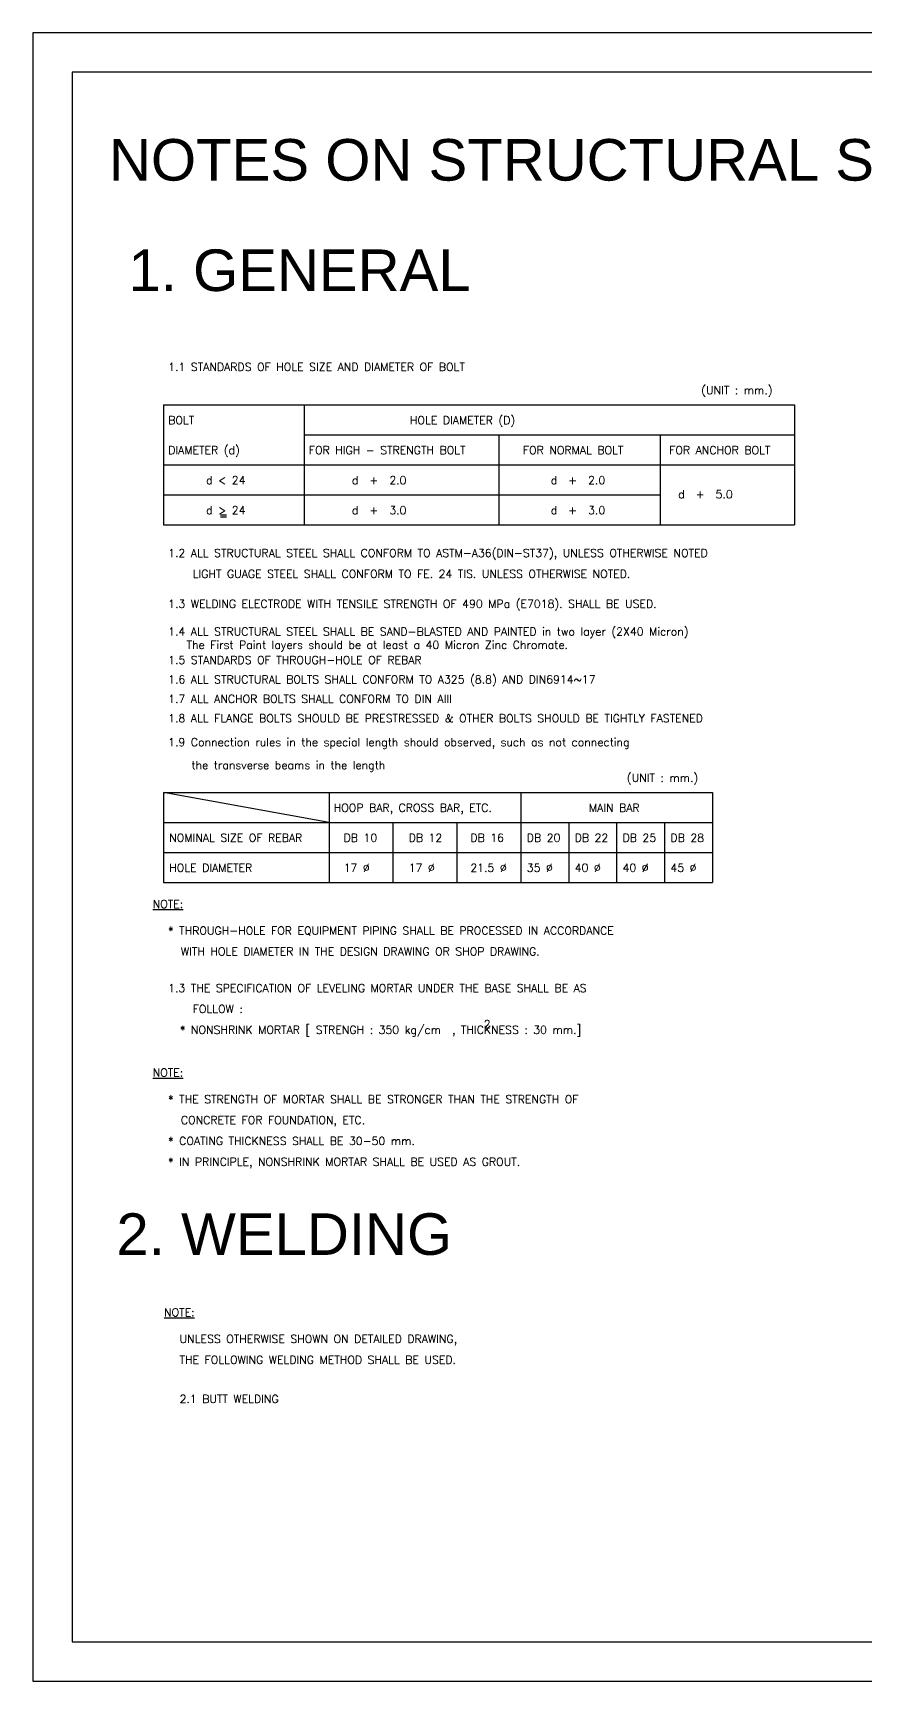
# Model space of a CAD drawing. Header units: inches. Extents: x 1387 to 2676, y -3005 to -2136.
# Drawn here: x 2591.9 to 2621.9, y -2195.9 to -2136.4 of the extents above; entities that cross this region are included whole.
import ezdxf
from ezdxf.enums import TextEntityAlignment as Align

# ---------------------------------------------------------------- set-up
doc = ezdxf.new("R2010")
doc.units = ezdxf.units.IN
doc.header["$MEASUREMENT"] = 0
for name, color, linetype in [('02', 4, 'Continuous'), ('1', 1, 'Continuous'), ('DIM', 8, 'Continuous'), ('E10', 3, 'Continuous'), ('lateral brace', 5, 'Continuous'), ('Layer4', 118, 'Continuous')]:
    doc.layers.add(name, color=color, linetype=linetype)
doc.styles.add('ARIAL', font='arial.ttf')
doc.styles.add('E100', font='SIMPLEX.shx', dxfattribs={"width": 0.7})

msp = doc.modelspace()

# ---------------------------------------------------------------- linework, layer by layer
at = {"color": 2}
for p, q in [((2596.62765, -2149.832104), (2596.62765, -2154.162769)), ((2596.62765, -2149.832104), (2619.384107, -2149.832104)), ((2601.700042, -2149.832104), (2601.700042, -2151.997436)), ((2619.384107, -2149.832104), (2619.384107, -2154.162769)), ((2601.700042, -2150.91477), (2619.384107, -2150.91477)), ((2608.718205, -2150.91477), (2608.718205, -2151.997436)), ((2614.533719, -2150.91477), (2614.533719, -2151.997436)), ((2596.62765, -2151.997436), (2619.384107, -2151.997436)), ((2596.62765, -2154.162769), (2619.384107, -2154.162769)), ((2596.62765, -2163.817266), (2596.62765, -2167.065265)), ((2596.62765, -2163.817266), (2616.420634, -2163.817266)), ((2602.597357, -2163.817266), (2602.597357, -2164.899933)), ((2609.513731, -2163.817266), (2609.513731, -2164.899933)), ((2616.420634, -2163.817266), (2616.420634, -2167.065265)), ((2596.62765, -2164.899933), (2616.420634, -2164.899933)), ((2596.62765, -2167.065265), (2616.420634, -2167.065265))]:
    msp.add_line(p, q, dxfattribs=at)
at = {"color": 1}
for p, q in [((2601.700042, -2151.997436), (2601.700042, -2154.162769)), ((2608.718205, -2151.997436), (2608.718205, -2154.162769)), ((2614.533719, -2151.997436), (2614.533719, -2154.162769)), ((2596.62765, -2153.080103), (2614.533719, -2153.080103)), ((2602.597357, -2164.899933), (2596.62765, -2163.817266)), ((2602.597357, -2164.899933), (2602.597357, -2167.065265)), ((2604.902815, -2164.899933), (2604.902815, -2167.065265)), ((2607.208273, -2164.899933), (2607.208273, -2167.065265)), ((2609.513731, -2164.899933), (2609.513731, -2167.065265)), ((2611.240457, -2164.899933), (2611.240457, -2167.065265)), ((2612.967183, -2164.899933), (2612.967183, -2167.065265)), ((2614.693908, -2164.899933), (2614.693908, -2167.065265)), ((2596.62765, -2165.982599), (2616.420634, -2165.982599))]:
    msp.add_line(p, q, dxfattribs=at)
at = {"layer": '1'}
msp.add_lwpolyline([(2593.335637, -2194.463281), (2674.603988, -2194.463281), (2674.603988, -2137.830285), (2593.335637, -2137.830285)], close=True, dxfattribs=at)
at = {"layer": 'DIM'}
msp.add_lwpolyline([(2591.919813, -2195.879106), (2676.019813, -2195.879106), (2676.019813, -2136.41446), (2591.919813, -2136.41446)], close=True, dxfattribs=at)
at = {"layer": 'E10', "color": 3}
for p, q in [((2598.687939, -2153.801871), (2598.902184, -2153.801871)), ((2598.687939, -2153.872196), (2598.902184, -2153.872196))]:
    msp.add_line(p, q, dxfattribs=at)
at = {"layer": 'lateral brace'}
msp.add_lwpolyline([(2591.919813, -2195.879106), (2676.019813, -2195.879106), (2676.019813, -2136.41446), (2591.919813, -2136.41446)], close=True, dxfattribs=at)
at = {"layer": 'Layer4'}
msp.add_lwpolyline([(2676.019813, -2136.41446), (2591.919813, -2136.41446), (2591.919813, -2195.879106), (2676.019813, -2195.879106)], close=True, dxfattribs=at)

# ---------------------------------------------------------------- texts
at = {"layer": '02', "style": 'ARIAL'}
msp.add_text('NOTES ON STRUCTURAL STEEL WORKS', height=1.5, dxfattribs=at).set_placement((2594.660332, -2141.742279))
for s, p in [('1. GENERAL', (2601.533356, -2144.974989)), ('2. WELDING', (2600.983341, -2179.752737))]:
    msp.add_text(s, height=1.5, dxfattribs=at).set_placement(p, align=Align.MIDDLE)
at = {"layer": 'E10', "color": 3, "style": 'E100'}
for s, p in [('1.1 STANDARDS OF HOLE SIZE AND DIAMETER OF BOLT', (2596.796075, -2148.609464)), ('(UNIT : mm.)', (2616.02084, -2149.447535)), ('HOLE DIAMETER (D)', (2605.513815, -2150.530667)), ('BOLT', (2596.796075, -2150.530667)), ('DIAMETER (d)', (2596.796075, -2151.612868)), ('FOR HIGH - STRENGTH BOLT', (2601.868468, -2151.612868)), ('FOR NORMAL BOLT', (2609.588391, -2151.612868)), ('FOR ANCHOR BOLT', (2614.864694, -2151.612868)), ('d < 24', (2598.163268, -2152.695534)), ('d  +  2.0', (2603.422212, -2152.695534)), ('d  +  2.0', (2610.589952, -2152.695534)), ('d  +  5.0', (2615.189571, -2153.203802)), ('d > 24', (2598.163268, -2153.7782)), ('d  +  3.0', (2603.422212, -2153.7782)), ('d  +  3.0', (2610.589952, -2153.7782)), ('1.2 ALL STRUCTURAL STEEL SHALL CONFORM TO ASTM-A36(DIN-ST37), UNLESS OTHERWISE NOTED', (2596.796075, -2155.323095)), ('LIGHT GUAGE STEEL SHALL CONFORM TO FE. 24 TIS. UNLESS OTHERWISE NOTED.', (2597.678782, -2156.076095)), ('1.3 WELDING ELECTRODE WITH TENSILE STRENGTH OF 490 MPa (E7018). SHALL BE USED.', (2596.796075, -2157.157323)), ('1.4 ALL STRUCTURAL STEEL SHALL BE SAND-BLASTED AND PAINTED in two layer (2X40 Micron) ', (2596.796075, -2158.158526)), ('The First Paint layers should be at least a 40 Micron Zinc Chromate. ', (2597.457743, -2158.636959)), ('1.5 STANDARDS OF THROUGH-HOLE OF REBAR', (2596.796075, -2159.183277)), ('1.6 ALL STRUCTURAL BOLTS SHALL CONFORM TO A325 (8.8) AND DIN6914~17', (2596.796075, -2159.884186)), ('1.7 ALL ANCHOR BOLTS SHALL CONFORM TO DIN AIII', (2596.796075, -2160.585787)), ('1.8 ALL FLANGE BOLTS SHOULD BE PRESTRESSED & OTHER BOLTS SHOULD BE TIGHTLY FASTENED', (2596.796075, -2161.287388)), ('1.9 Connection rules in the special length should observed, such as not connecting ', (2596.796075, -2162.147976)), ('the transverse beams in the length', (2597.636338, -2162.975048)), ('(UNIT : mm.)', (2613.3386, -2163.432698)), ('HOOP BAR, CROSS BAR, ETC.', (2602.765783, -2164.51583)), ('MAIN BAR', (2611.968928, -2164.51583)), ('NOMINAL SIZE OF REBAR', (2596.834112, -2165.59803)), ('DB 10', (2603.122733, -2165.59803)), ('DB 12', (2605.468721, -2165.59803)), ('DB 16', (2607.693119, -2165.59803)), ('DB 20', (2609.729139, -2165.59803)), ('DB 22', (2611.455864, -2165.59803)), ('DB 25', (2613.18259, -2165.59803)), ('DB 28', (2614.909315, -2165.59803)), ('HOLE DIAMETER', (2596.834112, -2166.680697)), ('17 %%C', (2603.122733, -2166.680697)), ('17 %%C', (2605.468721, -2166.680697)), ('21.5 %%C', (2607.693119, -2166.680697)), ('35 %%C', (2609.729139, -2166.680697)), ('40 %%C', (2611.455864, -2166.680697)), ('40 %%C', (2613.18259, -2166.680697)), ('45 %%C', (2614.909315, -2166.680697)), ('%%UNOTE:', (2596.236677, -2167.98821)), ('* THROUGH-HOLE FOR EQUIPMENT PIPING SHALL BE PROCESSED IN ACCORDANCE', (2596.796075, -2168.947752)), ('WITH HOLE DIAMETER IN THE DESIGN DRAWING OR SHOP DRAWING.', (2597.254081, -2169.700752)), ('1.3 THE SPECIFICATION OF LEVELING MORTAR UNDER THE BASE SHALL BE AS', (2596.796075, -2171.021849)), ('FOLLOW :', (2597.678782, -2171.774849)), ('* NONSHRINK MORTAR [ STRENGH : 350 kg/cm  , THICKNESS : 30 mm.]', (2597.220776, -2172.527849)), ('%%UNOTE:', (2596.236677, -2174.071897)), ('* THE STRENGTH OF MORTAR SHALL BE STRONGER THAN THE STRENGTH OF', (2596.796075, -2175.031439)), ('CONCRETE FOR FOUNDATION, ETC.', (2597.254081, -2175.784439)), ('* COATING THICKNESS SHALL BE 30-50 mm.', (2596.796075, -2176.537439)), ('* IN PRINCIPLE, NONSHRINK MORTAR SHALL BE USED AS GROUT.', (2596.796075, -2177.290439)), ('%%UNOTE:', (2596.647057, -2182.720679)), ('UNLESS OTHERWISE SHOWN ON DETAILED DRAWING,', (2597.206455, -2183.68022)), ('THE FOLLOWING WELDING METHOD SHALL BE USED.', (2597.206455, -2184.43322)), ('2.1 BUTT WELDING', (2597.206455, -2185.84599))]:
    msp.add_text(s, height=0.28865, dxfattribs=at).set_placement(p)
at = {"layer": 'E10', "color": 2, "style": 'E100'}
msp.add_text('2', height=0.28865, dxfattribs=at).set_placement((2608.178814, -2172.324329))

doc.saveas('drawing.dxf')
